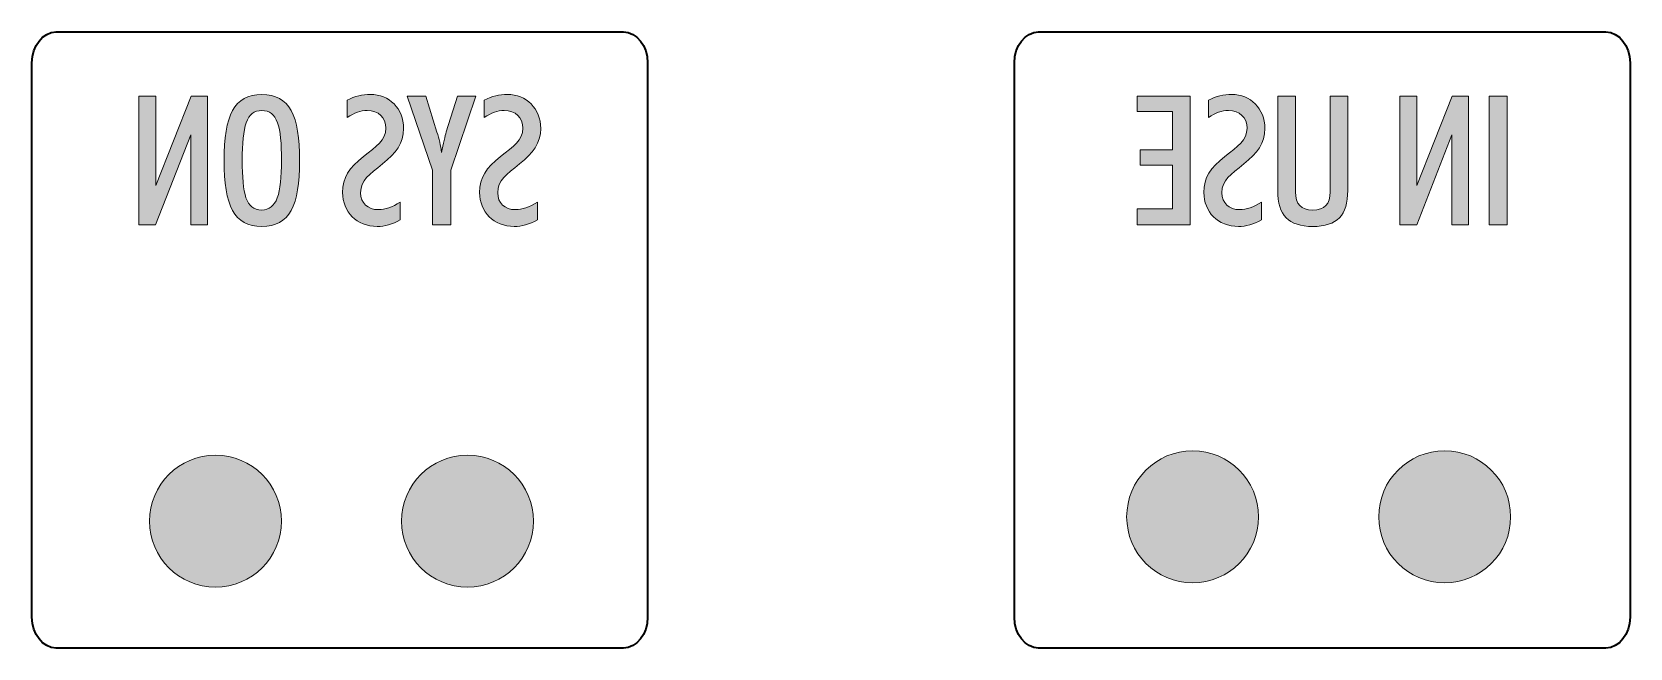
# Model space of a CAD drawing. Header units: millimetres. Extents: x 8 to 201, y 31 to 295.
# Drawn here: x 30.6 to 66.94, y 257.36 to 271.36 of the extents above; entities that cross this region are included whole.
import ezdxf

# ---------------------------------------------------------------- set-up
doc = ezdxf.new("R2010")
doc.units = ezdxf.units.MM
doc.header["$MEASUREMENT"] = 0
doc.layers.add('Layer 1', color=7, linetype='Continuous', lineweight=0)

# ---------------------------------------------------------------- blocks, each defined once
blk = doc.blocks.new('Block_6')
at = {"layer": 'Layer 1', "true_color": 0x1d1e1b, "transparency": 33554687}
h = blk.add_hatch(color=250, dxfattribs=at)
h.dxf.hatch_style = 2
edge = h.paths.add_edge_path()
edge.add_spline(control_points=[(56.941, 266.976), (56.941, 266.976), (55.735, 266.976), (55.735, 266.976), (55.735, 266.976), (55.735, 267.341), (55.735, 267.341), (55.735, 267.341), (56.535, 267.341), (56.535, 267.341), (56.535, 267.341), (56.535, 268.33), (56.535, 268.33), (56.535, 268.33), (55.802, 268.33), (55.802, 268.33), (55.802, 268.33), (55.802, 268.679), (55.802, 268.679), (55.802, 268.679), (56.535, 268.679), (56.535, 268.679), (56.535, 268.679), (56.535, 269.549), (56.535, 269.549), (56.535, 269.549), (55.735, 269.549), (55.735, 269.549), (55.735, 269.549), (55.735, 269.902), (55.735, 269.902), (55.735, 269.902), (56.941, 269.902), (56.941, 269.902), (56.941, 269.902), (56.941, 266.976), (56.941, 266.976)], knot_values=[0, 0, 0, 0, 1, 1, 1, 2, 2, 2, 3, 3, 3, 4, 4, 4, 5, 5, 5, 6, 6, 6, 7, 7, 7, 8, 8, 8, 9, 9, 9, 10, 10, 10, 11, 11, 11, 12, 12, 12, 12], degree=3, periodic=0)
h = blk.add_hatch(color=250, dxfattribs=at)
h.dxf.hatch_style = 2
edge = h.paths.add_edge_path()
edge.add_spline(control_points=[(58.563, 267.489), (58.563, 267.489), (58.563, 267.087), (58.563, 267.087), (58.381, 266.988), (58.207, 266.939), (58.038, 266.939), (57.568, 266.939), (57.25, 267.272), (57.25, 267.711), (57.25, 268.051), (57.398, 268.273), (57.724, 268.527), (58.025, 268.761), (58.232, 268.901), (58.232, 269.172), (58.232, 269.414), (58.067, 269.574), (57.809, 269.574), (57.661, 269.574), (57.513, 269.521), (57.356, 269.414), (57.356, 269.414), (57.356, 269.808), (57.356, 269.808), (57.53, 269.898), (57.699, 269.939), (57.885, 269.939), (58.304, 269.939), (58.639, 269.619), (58.639, 269.168), (58.639, 268.827), (58.47, 268.61), (58.156, 268.359), (57.86, 268.121), (57.661, 267.99), (57.661, 267.707), (57.661, 267.473), (57.818, 267.321), (58.067, 267.321), (58.216, 267.321), (58.377, 267.378), (58.563, 267.489)], knot_values=[0, 0, 0, 0, 1, 1, 1, 2, 2, 2, 3, 3, 3, 4, 4, 4, 5, 5, 5, 6, 6, 6, 7, 7, 7, 8, 8, 8, 9, 9, 9, 10, 10, 10, 11, 11, 11, 12, 12, 12, 13, 13, 13, 14, 14, 14, 14], degree=3, periodic=0)
h = blk.add_hatch(color=250, dxfattribs=at)
h.dxf.hatch_style = 2
edge = h.paths.add_edge_path()
edge.add_spline(control_points=[(60.523, 267.756), (60.523, 267.194), (60.282, 266.939), (59.727, 266.939), (59.172, 266.939), (58.931, 267.194), (58.931, 267.756), (58.931, 267.756), (58.931, 269.902), (58.931, 269.902), (58.931, 269.902), (59.333, 269.902), (59.333, 269.902), (59.333, 269.902), (59.333, 267.723), (59.333, 267.723), (59.333, 267.444), (59.46, 267.313), (59.727, 267.313), (59.994, 267.313), (60.121, 267.444), (60.121, 267.723), (60.121, 267.723), (60.121, 269.902), (60.121, 269.902), (60.121, 269.902), (60.523, 269.902), (60.523, 269.902), (60.523, 269.902), (60.523, 267.756), (60.523, 267.756)], knot_values=[0, 0, 0, 0, 1, 1, 1, 2, 2, 2, 3, 3, 3, 4, 4, 4, 5, 5, 5, 6, 6, 6, 7, 7, 7, 8, 8, 8, 9, 9, 9, 10, 10, 10, 10], degree=3, periodic=0)
h = blk.add_hatch(color=250, dxfattribs=at)
h.dxf.hatch_style = 2
edge = h.paths.add_edge_path()
edge.add_spline(control_points=[(63.271, 266.976), (63.271, 266.976), (62.886, 266.976), (62.886, 266.976), (62.886, 266.976), (62.886, 269.024), (62.886, 269.024), (62.886, 269.024), (62.09, 266.976), (62.09, 266.976), (62.09, 266.976), (61.709, 266.976), (61.709, 266.976), (61.709, 266.976), (61.709, 269.902), (61.709, 269.902), (61.709, 269.902), (62.094, 269.902), (62.094, 269.902), (62.094, 269.902), (62.094, 267.871), (62.094, 267.871), (62.094, 267.871), (62.894, 269.902), (62.894, 269.902), (62.894, 269.902), (63.271, 269.902), (63.271, 269.902), (63.271, 269.902), (63.271, 266.976), (63.271, 266.976)], knot_values=[0, 0, 0, 0, 1, 1, 1, 2, 2, 2, 3, 3, 3, 4, 4, 4, 5, 5, 5, 6, 6, 6, 7, 7, 7, 8, 8, 8, 9, 9, 9, 10, 10, 10, 10], degree=3, periodic=0)
h = blk.add_hatch(color=250, dxfattribs=at)
h.dxf.hatch_style = 2
edge = h.paths.add_edge_path()
edge.add_spline(control_points=[(64.147, 266.976), (64.147, 266.976), (63.741, 266.976), (63.741, 266.976), (63.741, 266.976), (63.741, 269.902), (63.741, 269.902), (63.741, 269.902), (64.147, 269.902), (64.147, 269.902), (64.147, 269.902), (64.147, 266.976), (64.147, 266.976)], knot_values=[0, 0, 0, 0, 1, 1, 1, 2, 2, 2, 3, 3, 3, 4, 4, 4, 4], degree=3, periodic=0)
at = {"layer": 'Layer 1'}
for points, knots in [([(56.941, 266.976), (56.941, 266.976), (55.735, 266.976), (55.735, 266.976), (55.735, 266.976), (55.735, 267.341), (55.735, 267.341), (55.735, 267.341), (56.535, 267.341), (56.535, 267.341), (56.535, 267.341), (56.535, 268.33), (56.535, 268.33), (56.535, 268.33), (55.802, 268.33), (55.802, 268.33), (55.802, 268.33), (55.802, 268.679), (55.802, 268.679), (55.802, 268.679), (56.535, 268.679), (56.535, 268.679), (56.535, 268.679), (56.535, 269.549), (56.535, 269.549), (56.535, 269.549), (55.735, 269.549), (55.735, 269.549), (55.735, 269.549), (55.735, 269.902), (55.735, 269.902), (55.735, 269.902), (56.941, 269.902), (56.941, 269.902), (56.941, 269.902), (56.941, 266.976), (56.941, 266.976)], [0, 0, 0, 0, 1, 1, 1, 2, 2, 2, 3, 3, 3, 4, 4, 4, 5, 5, 5, 6, 6, 6, 7, 7, 7, 8, 8, 8, 9, 9, 9, 10, 10, 10, 11, 11, 11, 12, 12, 12, 12]), ([(58.563, 267.489), (58.563, 267.489), (58.563, 267.087), (58.563, 267.087), (58.381, 266.988), (58.207, 266.939), (58.038, 266.939), (57.568, 266.939), (57.25, 267.272), (57.25, 267.711), (57.25, 268.051), (57.398, 268.273), (57.724, 268.527), (58.025, 268.761), (58.232, 268.901), (58.232, 269.172), (58.232, 269.414), (58.067, 269.574), (57.809, 269.574), (57.661, 269.574), (57.513, 269.521), (57.356, 269.414), (57.356, 269.414), (57.356, 269.808), (57.356, 269.808), (57.53, 269.898), (57.699, 269.939), (57.885, 269.939), (58.304, 269.939), (58.639, 269.619), (58.639, 269.168), (58.639, 268.827), (58.47, 268.61), (58.156, 268.359), (57.86, 268.121), (57.661, 267.99), (57.661, 267.707), (57.661, 267.473), (57.818, 267.321), (58.067, 267.321), (58.216, 267.321), (58.377, 267.378), (58.563, 267.489)], [0, 0, 0, 0, 1, 1, 1, 2, 2, 2, 3, 3, 3, 4, 4, 4, 5, 5, 5, 6, 6, 6, 7, 7, 7, 8, 8, 8, 9, 9, 9, 10, 10, 10, 11, 11, 11, 12, 12, 12, 13, 13, 13, 14, 14, 14, 14]), ([(60.523, 267.756), (60.523, 267.194), (60.282, 266.939), (59.727, 266.939), (59.172, 266.939), (58.931, 267.194), (58.931, 267.756), (58.931, 267.756), (58.931, 269.902), (58.931, 269.902), (58.931, 269.902), (59.333, 269.902), (59.333, 269.902), (59.333, 269.902), (59.333, 267.723), (59.333, 267.723), (59.333, 267.444), (59.46, 267.313), (59.727, 267.313), (59.994, 267.313), (60.121, 267.444), (60.121, 267.723), (60.121, 267.723), (60.121, 269.902), (60.121, 269.902), (60.121, 269.902), (60.523, 269.902), (60.523, 269.902), (60.523, 269.902), (60.523, 267.756), (60.523, 267.756)], [0, 0, 0, 0, 1, 1, 1, 2, 2, 2, 3, 3, 3, 4, 4, 4, 5, 5, 5, 6, 6, 6, 7, 7, 7, 8, 8, 8, 9, 9, 9, 10, 10, 10, 10]), ([(63.271, 266.976), (63.271, 266.976), (62.886, 266.976), (62.886, 266.976), (62.886, 266.976), (62.886, 269.024), (62.886, 269.024), (62.886, 269.024), (62.09, 266.976), (62.09, 266.976), (62.09, 266.976), (61.709, 266.976), (61.709, 266.976), (61.709, 266.976), (61.709, 269.902), (61.709, 269.902), (61.709, 269.902), (62.094, 269.902), (62.094, 269.902), (62.094, 269.902), (62.094, 267.871), (62.094, 267.871), (62.094, 267.871), (62.894, 269.902), (62.894, 269.902), (62.894, 269.902), (63.271, 269.902), (63.271, 269.902), (63.271, 269.902), (63.271, 266.976), (63.271, 266.976)], [0, 0, 0, 0, 1, 1, 1, 2, 2, 2, 3, 3, 3, 4, 4, 4, 5, 5, 5, 6, 6, 6, 7, 7, 7, 8, 8, 8, 9, 9, 9, 10, 10, 10, 10]), ([(64.147, 266.976), (64.147, 266.976), (63.741, 266.976), (63.741, 266.976), (63.741, 266.976), (63.741, 269.902), (63.741, 269.902), (63.741, 269.902), (64.147, 269.902), (64.147, 269.902), (64.147, 269.902), (64.147, 266.976), (64.147, 266.976)], [0, 0, 0, 0, 1, 1, 1, 2, 2, 2, 3, 3, 3, 4, 4, 4, 4])]:
    blk.add_open_spline(points, degree=3, knots=knots, dxfattribs=at)
blk = doc.blocks.new('Block_7')
at = {"layer": 'Layer 1', "true_color": 0x1d1e1b, "transparency": 33554687}
h = blk.add_hatch(color=250, dxfattribs=at)
h.dxf.hatch_style = 2
edge = h.paths.add_edge_path()
edge.add_spline(control_points=[(34.597, 266.976), (34.597, 266.976), (34.212, 266.976), (34.212, 266.976), (34.212, 266.976), (34.212, 269.024), (34.212, 269.024), (34.212, 269.024), (33.416, 266.976), (33.416, 266.976), (33.416, 266.976), (33.035, 266.976), (33.035, 266.976), (33.035, 266.976), (33.035, 269.902), (33.035, 269.902), (33.035, 269.902), (33.42, 269.902), (33.42, 269.902), (33.42, 269.902), (33.42, 267.871), (33.42, 267.871), (33.42, 267.871), (34.221, 269.902), (34.221, 269.902), (34.221, 269.902), (34.597, 269.902), (34.597, 269.902), (34.597, 269.902), (34.597, 266.976), (34.597, 266.976)], knot_values=[0, 0, 0, 0, 1, 1, 1, 2, 2, 2, 3, 3, 3, 4, 4, 4, 5, 5, 5, 6, 6, 6, 7, 7, 7, 8, 8, 8, 9, 9, 9, 10, 10, 10, 10], degree=3, periodic=0)
h = blk.add_hatch(color=250, dxfattribs=at)
h.dxf.hatch_style = 2
edge = h.paths.add_edge_path()
edge.add_spline(control_points=[(36.278, 268.445), (36.278, 269.213), (36.181, 269.574), (35.829, 269.574), (35.478, 269.574), (35.385, 269.213), (35.385, 268.445), (35.385, 267.678), (35.465, 267.313), (35.825, 267.313), (36.172, 267.313), (36.278, 267.674), (36.278, 268.445)], knot_values=[0, 0, 0, 0, 1, 1, 1, 2, 2, 2, 3, 3, 3, 4, 4, 4, 4], degree=3, periodic=0)
edge = h.paths.add_edge_path()
edge.add_spline(control_points=[(36.689, 268.437), (36.689, 267.411), (36.464, 266.939), (35.829, 266.939), (35.194, 266.939), (34.974, 267.415), (34.974, 268.437), (34.974, 269.463), (35.194, 269.939), (35.829, 269.939), (36.464, 269.939), (36.689, 269.463), (36.689, 268.437)], knot_values=[0, 0, 0, 0, 1, 1, 1, 2, 2, 2, 3, 3, 3, 4, 4, 4, 4], degree=3, periodic=0)
h = blk.add_hatch(color=250, dxfattribs=at)
h.dxf.hatch_style = 2
edge = h.paths.add_edge_path()
edge.add_spline(control_points=[(38.979, 267.489), (38.979, 267.489), (38.979, 267.087), (38.979, 267.087), (38.797, 266.988), (38.624, 266.939), (38.454, 266.939), (37.984, 266.939), (37.667, 267.272), (37.667, 267.711), (37.667, 268.051), (37.815, 268.273), (38.141, 268.527), (38.441, 268.761), (38.649, 268.901), (38.649, 269.172), (38.649, 269.414), (38.484, 269.574), (38.226, 269.574), (38.077, 269.574), (37.929, 269.521), (37.772, 269.414), (37.772, 269.414), (37.772, 269.808), (37.772, 269.808), (37.946, 269.898), (38.116, 269.939), (38.302, 269.939), (38.721, 269.939), (39.055, 269.619), (39.055, 269.168), (39.055, 268.827), (38.886, 268.61), (38.573, 268.359), (38.276, 268.121), (38.077, 267.99), (38.077, 267.707), (38.077, 267.473), (38.234, 267.321), (38.484, 267.321), (38.632, 267.321), (38.793, 267.378), (38.979, 267.489)], knot_values=[0, 0, 0, 0, 1, 1, 1, 2, 2, 2, 3, 3, 3, 4, 4, 4, 5, 5, 5, 6, 6, 6, 7, 7, 7, 8, 8, 8, 9, 9, 9, 10, 10, 10, 11, 11, 11, 12, 12, 12, 13, 13, 13, 14, 14, 14, 14], degree=3, periodic=0)
h = blk.add_hatch(color=250, dxfattribs=at)
h.dxf.hatch_style = 2
edge = h.paths.add_edge_path()
edge.add_spline(control_points=[(39.712, 268.22), (39.712, 268.22), (39.136, 269.902), (39.136, 269.902), (39.136, 269.902), (39.559, 269.902), (39.559, 269.902), (39.559, 269.902), (39.813, 269.082), (39.813, 269.082), (39.86, 268.934), (39.894, 268.782), (39.919, 268.618), (39.957, 268.831), (39.995, 268.991), (40.025, 269.086), (40.025, 269.086), (40.279, 269.902), (40.279, 269.902), (40.279, 269.902), (40.698, 269.902), (40.698, 269.902), (40.698, 269.902), (40.131, 268.22), (40.131, 268.22), (40.131, 268.22), (40.131, 266.976), (40.131, 266.976), (40.131, 266.976), (39.712, 266.976), (39.712, 266.976), (39.712, 266.976), (39.712, 268.22), (39.712, 268.22)], knot_values=[0, 0, 0, 0, 1, 1, 1, 2, 2, 2, 3, 3, 3, 4, 4, 4, 5, 5, 5, 6, 6, 6, 7, 7, 7, 8, 8, 8, 9, 9, 9, 10, 10, 10, 11, 11, 11, 11], degree=3, periodic=0)
h = blk.add_hatch(color=250, dxfattribs=at)
h.dxf.hatch_style = 2
edge = h.paths.add_edge_path()
edge.add_spline(control_points=[(42.095, 267.489), (42.095, 267.489), (42.095, 267.087), (42.095, 267.087), (41.913, 266.988), (41.74, 266.939), (41.57, 266.939), (41.1, 266.939), (40.783, 267.272), (40.783, 267.711), (40.783, 268.051), (40.931, 268.273), (41.257, 268.527), (41.558, 268.761), (41.765, 268.901), (41.765, 269.172), (41.765, 269.414), (41.6, 269.574), (41.342, 269.574), (41.193, 269.574), (41.045, 269.521), (40.889, 269.414), (40.889, 269.414), (40.889, 269.808), (40.889, 269.808), (41.062, 269.898), (41.232, 269.939), (41.418, 269.939), (41.837, 269.939), (42.171, 269.619), (42.171, 269.168), (42.171, 268.827), (42.002, 268.61), (41.689, 268.359), (41.392, 268.121), (41.193, 267.99), (41.193, 267.707), (41.193, 267.473), (41.35, 267.321), (41.6, 267.321), (41.748, 267.321), (41.909, 267.378), (42.095, 267.489)], knot_values=[0, 0, 0, 0, 1, 1, 1, 2, 2, 2, 3, 3, 3, 4, 4, 4, 5, 5, 5, 6, 6, 6, 7, 7, 7, 8, 8, 8, 9, 9, 9, 10, 10, 10, 11, 11, 11, 12, 12, 12, 13, 13, 13, 14, 14, 14, 14], degree=3, periodic=0)
at = {"layer": 'Layer 1'}
for points, knots in [([(34.597, 266.976), (34.597, 266.976), (34.212, 266.976), (34.212, 266.976), (34.212, 266.976), (34.212, 269.024), (34.212, 269.024), (34.212, 269.024), (33.416, 266.976), (33.416, 266.976), (33.416, 266.976), (33.035, 266.976), (33.035, 266.976), (33.035, 266.976), (33.035, 269.902), (33.035, 269.902), (33.035, 269.902), (33.42, 269.902), (33.42, 269.902), (33.42, 269.902), (33.42, 267.871), (33.42, 267.871), (33.42, 267.871), (34.221, 269.902), (34.221, 269.902), (34.221, 269.902), (34.597, 269.902), (34.597, 269.902), (34.597, 269.902), (34.597, 266.976), (34.597, 266.976)], [0, 0, 0, 0, 1, 1, 1, 2, 2, 2, 3, 3, 3, 4, 4, 4, 5, 5, 5, 6, 6, 6, 7, 7, 7, 8, 8, 8, 9, 9, 9, 10, 10, 10, 10]), ([(36.689, 268.437), (36.689, 267.411), (36.464, 266.939), (35.829, 266.939), (35.194, 266.939), (34.974, 267.415), (34.974, 268.437), (34.974, 269.463), (35.194, 269.939), (35.829, 269.939), (36.464, 269.939), (36.689, 269.463), (36.689, 268.437)], [0, 0, 0, 0, 1, 1, 1, 2, 2, 2, 3, 3, 3, 4, 4, 4, 4]), ([(38.979, 267.489), (38.979, 267.489), (38.979, 267.087), (38.979, 267.087), (38.797, 266.988), (38.624, 266.939), (38.454, 266.939), (37.984, 266.939), (37.667, 267.272), (37.667, 267.711), (37.667, 268.051), (37.815, 268.273), (38.141, 268.527), (38.441, 268.761), (38.649, 268.901), (38.649, 269.172), (38.649, 269.414), (38.484, 269.574), (38.226, 269.574), (38.077, 269.574), (37.929, 269.521), (37.772, 269.414), (37.772, 269.414), (37.772, 269.808), (37.772, 269.808), (37.946, 269.898), (38.116, 269.939), (38.302, 269.939), (38.721, 269.939), (39.055, 269.619), (39.055, 269.168), (39.055, 268.827), (38.886, 268.61), (38.573, 268.359), (38.276, 268.121), (38.077, 267.99), (38.077, 267.707), (38.077, 267.473), (38.234, 267.321), (38.484, 267.321), (38.632, 267.321), (38.793, 267.378), (38.979, 267.489)], [0, 0, 0, 0, 1, 1, 1, 2, 2, 2, 3, 3, 3, 4, 4, 4, 5, 5, 5, 6, 6, 6, 7, 7, 7, 8, 8, 8, 9, 9, 9, 10, 10, 10, 11, 11, 11, 12, 12, 12, 13, 13, 13, 14, 14, 14, 14]), ([(39.712, 268.22), (39.712, 268.22), (39.136, 269.902), (39.136, 269.902), (39.136, 269.902), (39.559, 269.902), (39.559, 269.902), (39.559, 269.902), (39.813, 269.082), (39.813, 269.082), (39.86, 268.934), (39.894, 268.782), (39.919, 268.618), (39.957, 268.831), (39.995, 268.991), (40.025, 269.086), (40.025, 269.086), (40.279, 269.902), (40.279, 269.902), (40.279, 269.902), (40.698, 269.902), (40.698, 269.902), (40.698, 269.902), (40.131, 268.22), (40.131, 268.22), (40.131, 268.22), (40.131, 266.976), (40.131, 266.976), (40.131, 266.976), (39.712, 266.976), (39.712, 266.976), (39.712, 266.976), (39.712, 268.22), (39.712, 268.22)], [0, 0, 0, 0, 1, 1, 1, 2, 2, 2, 3, 3, 3, 4, 4, 4, 5, 5, 5, 6, 6, 6, 7, 7, 7, 8, 8, 8, 9, 9, 9, 10, 10, 10, 11, 11, 11, 11]), ([(42.095, 267.489), (42.095, 267.489), (42.095, 267.087), (42.095, 267.087), (41.913, 266.988), (41.74, 266.939), (41.57, 266.939), (41.1, 266.939), (40.783, 267.272), (40.783, 267.711), (40.783, 268.051), (40.931, 268.273), (41.257, 268.527), (41.558, 268.761), (41.765, 268.901), (41.765, 269.172), (41.765, 269.414), (41.6, 269.574), (41.342, 269.574), (41.193, 269.574), (41.045, 269.521), (40.889, 269.414), (40.889, 269.414), (40.889, 269.808), (40.889, 269.808), (41.062, 269.898), (41.232, 269.939), (41.418, 269.939), (41.837, 269.939), (42.171, 269.619), (42.171, 269.168), (42.171, 268.827), (42.002, 268.61), (41.689, 268.359), (41.392, 268.121), (41.193, 267.99), (41.193, 267.707), (41.193, 267.473), (41.35, 267.321), (41.6, 267.321), (41.748, 267.321), (41.909, 267.378), (42.095, 267.489)], [0, 0, 0, 0, 1, 1, 1, 2, 2, 2, 3, 3, 3, 4, 4, 4, 5, 5, 5, 6, 6, 6, 7, 7, 7, 8, 8, 8, 9, 9, 9, 10, 10, 10, 11, 11, 11, 12, 12, 12, 13, 13, 13, 14, 14, 14, 14]), ([(36.278, 268.445), (36.278, 269.213), (36.181, 269.574), (35.829, 269.574), (35.478, 269.574), (35.385, 269.213), (35.385, 268.445), (35.385, 267.678), (35.465, 267.313), (35.825, 267.313), (36.172, 267.313), (36.278, 267.674), (36.278, 268.445)], [0, 0, 0, 0, 1, 1, 1, 2, 2, 2, 3, 3, 3, 4, 4, 4, 4])]:
    blk.add_open_spline(points, degree=3, knots=knots, dxfattribs=at)

msp = doc.modelspace()

# ---------------------------------------------------------------- hatches: boundary and pattern name
at = {"layer": 'Layer 1', "true_color": 0x1d1e1b, "transparency": 33554687}
h = msp.add_hatch(color=250, dxfattribs=at)
edge = h.paths.add_edge_path()
edge.add_spline(control_points=[(34.776, 261.742), (35.604, 261.742), (36.276, 261.07), (36.276, 260.242), (36.276, 259.413), (35.604, 258.742), (34.776, 258.742), (33.948, 258.742), (33.276, 259.413), (33.276, 260.242), (33.276, 261.07), (33.948, 261.742), (34.776, 261.742)], knot_values=[0, 0, 0, 0, 1, 1, 1, 2, 2, 2, 3, 3, 3, 4, 4, 4, 4], degree=3, periodic=0)
edge.add_line((34.776, 261.742), (34.776, 261.742))
h = msp.add_hatch(color=250, dxfattribs=at)
edge = h.paths.add_edge_path()
edge.add_spline(control_points=[(40.507, 261.742), (41.335, 261.742), (42.007, 261.07), (42.007, 260.242), (42.007, 259.413), (41.335, 258.742), (40.507, 258.742), (39.679, 258.742), (39.007, 259.413), (39.007, 260.242), (39.007, 261.07), (39.679, 261.742), (40.507, 261.742)], knot_values=[0, 0, 0, 0, 1, 1, 1, 2, 2, 2, 3, 3, 3, 4, 4, 4, 4], degree=3, periodic=0)
edge.add_line((40.507, 261.742), (40.507, 261.742))
h = msp.add_hatch(color=250, dxfattribs=at)
edge = h.paths.add_edge_path()
edge.add_spline(control_points=[(56.995, 261.842), (57.823, 261.842), (58.495, 261.17), (58.495, 260.342), (58.495, 259.513), (57.823, 258.842), (56.995, 258.842), (56.167, 258.842), (55.495, 259.513), (55.495, 260.342), (55.495, 261.17), (56.167, 261.842), (56.995, 261.842)], knot_values=[0, 0, 0, 0, 1, 1, 1, 2, 2, 2, 3, 3, 3, 4, 4, 4, 4], degree=3, periodic=0)
edge.add_line((56.995, 261.842), (56.995, 261.842))
h = msp.add_hatch(color=250, dxfattribs=at)
edge = h.paths.add_edge_path()
edge.add_spline(control_points=[(62.726, 261.842), (63.554, 261.842), (64.226, 261.17), (64.226, 260.342), (64.226, 259.513), (63.554, 258.842), (62.726, 258.842), (61.897, 258.842), (61.226, 259.513), (61.226, 260.342), (61.226, 261.17), (61.897, 261.842), (62.726, 261.842)], knot_values=[0, 0, 0, 0, 1, 1, 1, 2, 2, 2, 3, 3, 3, 4, 4, 4, 4], degree=3, periodic=0)
edge.add_line((62.726, 261.842), (62.726, 261.842))

# ---------------------------------------------------------------- linework, layer by layer
at = {"layer": 'Layer 1', "color": 250, "lineweight": 35, "true_color": 0x1d1d1b}
for points in [[(44.053, 271.359), (44.053, 271.359), (31.153, 271.359), (31.153, 271.359), (30.851, 271.359), (30.603, 271.044), (30.603, 270.659), (30.603, 270.659), (30.603, 258.059), (30.603, 258.059), (30.603, 257.674), (30.851, 257.359), (31.153, 257.359), (31.153, 257.359), (44.053, 257.359), (44.053, 257.359), (44.356, 257.359), (44.603, 257.674), (44.603, 258.059), (44.603, 258.059), (44.603, 270.659), (44.603, 270.659), (44.603, 271.044), (44.356, 271.359), (44.053, 271.359)], [(66.391, 271.359), (66.391, 271.359), (53.491, 271.359), (53.491, 271.359), (53.188, 271.359), (52.941, 271.044), (52.941, 270.659), (52.941, 270.659), (52.941, 258.059), (52.941, 258.059), (52.941, 257.674), (53.188, 257.359), (53.491, 257.359), (53.491, 257.359), (66.391, 257.359), (66.391, 257.359), (66.693, 257.359), (66.941, 257.674), (66.941, 258.059), (66.941, 258.059), (66.941, 270.659), (66.941, 270.659), (66.941, 271.044), (66.693, 271.359), (66.391, 271.359)]]:
    msp.add_open_spline(points, degree=3, knots=[0, 0, 0, 0, 1, 1, 1, 2, 2, 2, 3, 3, 3, 4, 4, 4, 5, 5, 5, 6, 6, 6, 7, 7, 7, 8, 8, 8, 8], dxfattribs=at)
at = {"layer": 'Layer 1'}
for points in [[(34.776, 261.742), (35.604, 261.742), (36.276, 261.07), (36.276, 260.242), (36.276, 259.413), (35.604, 258.742), (34.776, 258.742), (33.948, 258.742), (33.276, 259.413), (33.276, 260.242), (33.276, 261.07), (33.948, 261.742), (34.776, 261.742)], [(40.507, 261.742), (41.335, 261.742), (42.007, 261.07), (42.007, 260.242), (42.007, 259.413), (41.335, 258.742), (40.507, 258.742), (39.679, 258.742), (39.007, 259.413), (39.007, 260.242), (39.007, 261.07), (39.679, 261.742), (40.507, 261.742)], [(56.995, 261.842), (57.823, 261.842), (58.495, 261.17), (58.495, 260.342), (58.495, 259.513), (57.823, 258.842), (56.995, 258.842), (56.167, 258.842), (55.495, 259.513), (55.495, 260.342), (55.495, 261.17), (56.167, 261.842), (56.995, 261.842)], [(62.726, 261.842), (63.554, 261.842), (64.226, 261.17), (64.226, 260.342), (64.226, 259.513), (63.554, 258.842), (62.726, 258.842), (61.897, 258.842), (61.226, 259.513), (61.226, 260.342), (61.226, 261.17), (61.897, 261.842), (62.726, 261.842)]]:
    msp.add_open_spline(points, degree=3, knots=[0, 0, 0, 0, 1, 1, 1, 2, 2, 2, 3, 3, 3, 4, 4, 4, 4], dxfattribs=at)

# ---------------------------------------------------------------- block references
for name in ['Block_7', 'Block_6']:
    msp.add_blockref(name, (0, 0), dxfattribs=at)

doc.saveas('drawing.dxf')
